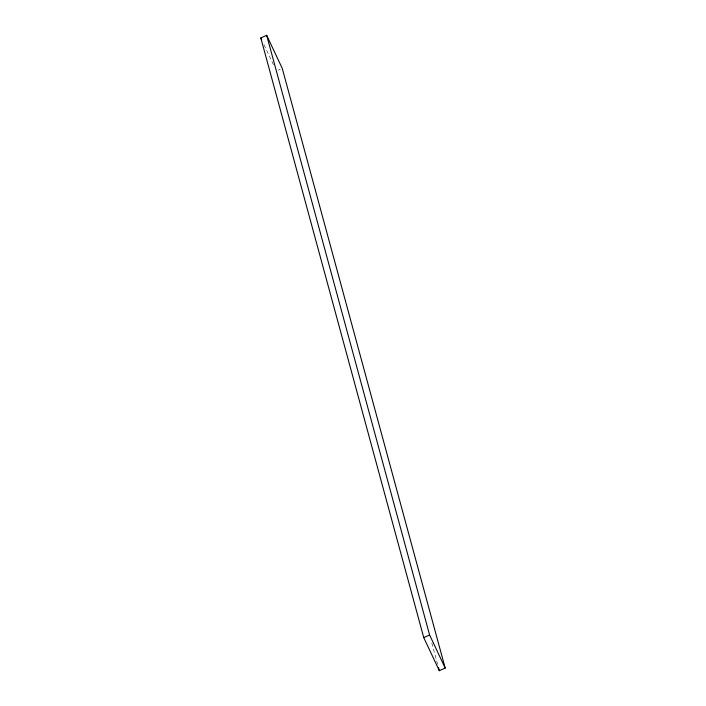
<?xml version="1.0" encoding="UTF-8"?>
<svg xmlns="http://www.w3.org/2000/svg" width="706" height="706" viewBox="0 0 706 706"><rect width="100%" height="100%" fill="white"/><g stroke="black" fill="none" stroke-linecap="round" stroke-linejoin="round"><path stroke-width="0.53" stroke-dasharray="3.53 2.65" d="M278.349 70.132L280.3 69.259M264.026 44.743L273.646 65.173M431.816 643.051L437.888 665.387"/><path stroke-width="1.06" d="M260.814 37.93L266.674 35.3L282.25 68.376L445.186 668.07L439.326 670.7L423.75 637.624L260.814 37.93L261.732 39.88M423.75 637.624L429.601 634.985L266.674 35.3M429.601 634.985L445.186 668.07M438.461 667.514L439.326 670.7"/></g></svg>
